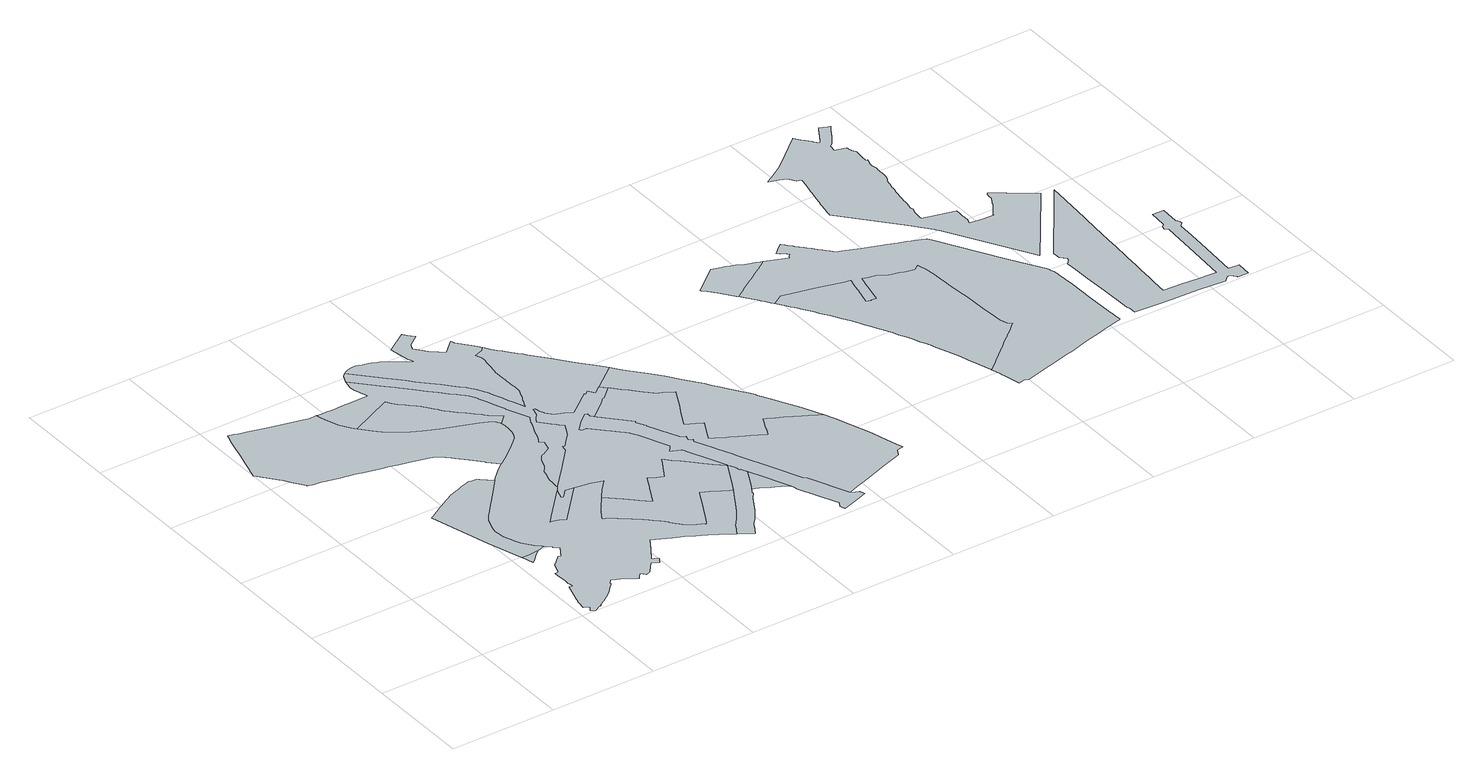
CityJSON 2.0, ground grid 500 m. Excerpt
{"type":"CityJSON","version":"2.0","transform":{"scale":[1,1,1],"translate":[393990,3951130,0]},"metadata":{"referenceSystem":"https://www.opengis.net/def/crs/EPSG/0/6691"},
"CityObjects":{
"object1":{"type":"GenericCityObject","attributes":{"class":"18","urbanPlanType":"21","prefecture":"13","city":"13100"},"geometry":[{"type":"MultiSurface","lod":"0","boundaries":[[[0,1,2,3,4,5,6,7,8,9,10,11,12,13]]]}]},
"object2":{"type":"GenericCityObject","attributes":{"class":"18","urbanPlanType":"21","prefecture":"13","city":"13100"},"geometry":[{"type":"MultiSurface","lod":"0","boundaries":[[[14,15,16,17,18,19,20,21,22,23,24,25,26,27,28,29,30,31,32,33,34,35,36,37,38,39,40,41,42,43,44,45,13,12,11,10,9,8,7,46,47,48,49,50,51,52,53,54,55,56,57,58,59,60,61,62,63,64,65,66,67,68,69,70]]]}]},
"object3":{"type":"GenericCityObject","attributes":{"class":"18","urbanPlanType":"21","prefecture":"13","city":"13100"},"geometry":[{"type":"MultiSurface","lod":"0","boundaries":[[[71,72,73,74,75,76,77,78,79,80,81,82,83,84,85,86,87,88,89,90,91,92,93,94,95,96,97,98,99,100,101,102,103,104,105,106,107,108,109,110,111,112,113,114,115,116,117,118,119,120,121,122,123,124,125,126,127,128,129,130,131,132,133,134,135,136,137,138,139,140,141,142,143,144,145,146,147,148,149,150,151,152,153,154,155,156,157,158,159,160,161,162,163,164,165,166,167,168,169,170,171]]]}]},
"object4":{"type":"GenericCityObject","attributes":{"class":"18","urbanPlanType":"21","prefecture":"13","city":"13100"},"geometry":[{"type":"MultiSurface","lod":"0","boundaries":[[[172,173,174,175,176,177,178,179,180,181,182,183]]]}]},
"object5":{"type":"GenericCityObject","attributes":{"class":"18","urbanPlanType":"21","prefecture":"13","city":"13100"},"geometry":[{"type":"MultiSurface","lod":"0","boundaries":[[[184,185,186,187,188,189,190,191,192,193,194,195,196,197,198,199,200,201,202,203,204,205,206,207,208,209,165,164,163,162,161,160,159,158,157,156,155,154,153,152,151]]]}]},
"object6":{"type":"GenericCityObject","attributes":{"class":"18","urbanPlanType":"21","prefecture":"13","city":"13100"},"geometry":[{"type":"MultiSurface","lod":"0","boundaries":[[[210,211,212,213,214,215,216,217,218,219,220,221,222,223,224,225,226,227,228,229,230,231,232,233,234,235,236,237,238,239,240,241,242,243,244,245,246,247,248,249,250,251,252,253,254,255,256,257,258,259,260,261,262,263,264,265,266,267,268,269,270,271,272,273,274,275,276,277,278,279,280,281,282,283,284,285,286,287,288,289,290,291,292,293,294,295,296,297,298,299,300,301,302,303,304,305,306,307,308,309,310,311,312,313,314,315,316,317,318,319,320,321,322,323,324,325,326,327,328,329,330,331,332,333,334,335,336,337,338,339,340,341,342,343,344,345,346,347,348,349,350,351,352,353,354,355,171,170,169,168,167,166,165,209,208,207,206,205,204,203,202,201,200,199,198,197,196,195,194,193,192,191,190,189,188,187,186,185,184,151,150,149,148,147,146,145,144,143,142,356,357,358,359,360,70,69,68,67,66,65,64,63,62,61,60,59,58,57,56,55,54,53,52,51,50,49,48,361,362,363,364,365,366,367,368,369,370,371,372,373,374,375,376,377,378,379,380,381,382,383,384,385,386,387,388,389,390,391,392,393,394,395,396,397,398,399,400,401,402,403,404,405,406,407,408,409,410,411,412,413,414,415,416,417,418,419,420,421,422,423,424,425,426,427,428,429,430,431,432,433,434,435,436,437,438,439,440,441,442,443,444,445,446,447,448,449,450,451,452,453,454,455,456,457,458,459,460,461,462,463,464,465,466,467,468,469,470,471,472,473,474,475,476,477,478,479,480,481,482,483,484,485,486,487,488,489,490,491,492,493,494,495,496,497,498,499,500,501,502,503,504,505,506,507,508,509,510,511,512,513,514,515,516,517,518,519,520,521,522,523,524,525,526,527,528,529,530,531,532,533,534,535,536,537,538,539,540,541,542,543,544,545,546,547,548,549,550,551,552,553,554,555,556,183,182,181,180,179,178,177,176,175,557]]]}]},
"object7":{"type":"GenericCityObject","attributes":{"class":"18","urbanPlanType":"21","prefecture":"13","city":"13100"},"geometry":[{"type":"MultiSurface","lod":"0","boundaries":[[[558,559,560,561,562,563,564,565,566,567,568,569,570,571,572,573,574,575,576,577,578,579,580,581,582,583,584,538,537,536,535,534,533,532,531,530,529,528,527,526,525,524,523,522,521,520,519,518,517,516,515,514,513,512,511,510,509,508,507,506,505,504,503,502,501,500,499,498,497,496,495,494,493,492,491,490,489,488,487,486,485,484,483,482,481,480,479,478,477,476,475,474,473,472,585,586]]]}]},
"object8":{"type":"GenericCityObject","attributes":{"class":"18","urbanPlanType":"21","prefecture":"13","city":"13100"},"geometry":[{"type":"MultiSurface","lod":"0","boundaries":[[[587,588,589,590,591,592,593,594,595,596,597,598,599,600,601,602,603,604,605,606,607,608,609,610,611,612,613,614,615,616,617,618,619,620,621,622,623,624,625,626,627,628,629,630,631,632,633,634,635,636,637,638,639,640,641,642,643,644,645,646,647,648,649,650,651,652,653,654,655,656,657,658,659,660,661,662,663,664,665,666,667,668,669,670,671,672,673,674,675,676,677,678,679,680,681,682,683,684,685,686,687,688,689,690,691,692,693,694,695,696,697,698,699,700,701,702,703,704,705,706,707,708,709,710,711,712,713,714,715,716,717,718,719,720,721,722,723,724,725,726,727,728,729,730,731,732,733,734,735,736,737,738,739,740,741,742,743,744,745,746,747,748,749,750,751,752,753,754,755,756,757,758,759,760,761,762,763,764,765,766,767,768,769]]]}]},
"object9":{"type":"GenericCityObject","attributes":{"class":"18","urbanPlanType":"21","prefecture":"13","city":"13100"},"geometry":[{"type":"MultiSurface","lod":"0","boundaries":[[[770,771,772,773,774,775,776,777,778,779,780,781,782,783,784,785,786,787,788,789,790,791,792,793,794,795,796,797,798,799,800,801,802,803,804,805,806,807,808,809,810,811,812,813,814,815,816,817,818,819,820,821,822,823,824,825,557,175,174,173,172,183,556,555,554,553,552,551,550,549,548,547,546,545,544,543,542,541,540,539,538,584,583,582,581,580,579,578,577,576,575,574,573,572,571,570,569,568,567,566,565,564,563,562,561,560,559,558,586,826,827,828,829,830,831,832,833,834,835,836,837,838,839,840,841,842,843,844,845,846,847,848,849,850,851,852,853,854,855,856,857,858,859,860,861,862,863,864,865,866,867]]]}]},
"object10":{"type":"GenericCityObject","attributes":{"class":"18","urbanPlanType":"21","prefecture":"13","city":"13100"},"geometry":[{"type":"MultiSurface","lod":"0","boundaries":[[[753,752,751,750,749,748,747,746,745,744,743,742,741,740,739,738,737,736,735,734,733,732,731,730,729,728,727,726,725,724,723,722,721,720,719,718,717,716,715,714,713,712,711,710,709,708,707,706,705,704,703,702,701,700,699,698,697,696,695,694,693,692,691,690,689,688,687,686,685,684,683,682,681,680,679,678,677,676,675,674,673,672,671,670,669,668,667,666,665,664,663,662,661,660,659,658,657,656,655,654,653,652,651,650,649,648,647,646,645,644,643,642,641,640,639,638,637,636,635,634,633,632,631,630,629,628,627,626,625,624,623,622,621,620,619,618,617,616,615,614,613,612,868,869,870,341,340,339,338,337,336,335,334,333,332,331,330,329,328,327,326,325,324,323,322,321,320,319,318,317,316,315,314,313,312,311,310,309,308,307,306,305,304,303,302,301,300,299,298,297,296,295,294,293,292,291,290,289,288,287,286,285,284,283,282,281,280,279,278,277,276,275,274,273,272,271,270,269,268,267,266,265,264,263,262,261,260,259,258,257,256,255,254,253,252,251,250,249,248,247,246,245,244,243,242,241,240,239,238,237,236,235,234,233,232,231,230,229,228,227,226,225,224,223,222,221,220,219,218,217,216,215,214,213,212,211,210,557,825,824,823,822,821,820,819,818,817,816,815,814,813,812,811,810,809,808,807,806,805,804,803,802,801,800,799,798,797,796,795,794,793,792,791,790,789,788,787,786,785,784,783,782,781,780,779,778,777,776,775,774,773,772,771,770,867,871,872,873,874,875,876,877,878,879,880,881,882,883,884,754]]]}]},
"object11":{"type":"GenericCityObject","attributes":{"class":"18","urbanPlanType":"21","prefecture":"13","city":"13100"},"geometry":[{"type":"MultiSurface","lod":"0","boundaries":[[[885,886,887,888,889,586,585,472,471,470,469,468,467,466,465,464,890,891,892,893,894,895,896,897,898,899,900,901,902,903,904,905,906]]]}]},
"object12":{"type":"GenericCityObject","attributes":{"class":"18","urbanPlanType":"21","prefecture":"13","city":"13100"},"geometry":[{"type":"MultiSurface","lod":"0","boundaries":[[[907,908,906,905,904,903,909,910,911,912,913,914]]]}]},
"object13":{"type":"GenericCityObject","attributes":{"class":"18","urbanPlanType":"21","prefecture":"13","city":"13100"},"geometry":[{"type":"MultiSurface","lod":"0","boundaries":[[[859,858,857,856,855,854,853,852,851,850,849,848,847,846,845,844,843,842,841,840,839,838,837,836,835,834,833,832,831,830,829,828,827,826,586,889,888,887,886,885,906,908,907,914,915,916,917,918,919,920,921,922,923,924,925,926,927,928,929,930,931,932,933,934,935,936,937,938,939,940,941,942,943,944,945,946,947,948,949,950,951,952,953,954,955,956,957,958,959,960,961,962,963,964,965,966,967,860]]]}]},
"object14":{"type":"GenericCityObject","attributes":{"class":"18","urbanPlanType":"21","prefecture":"13","city":"13100"},"geometry":[{"type":"MultiSurface","lod":"0","boundaries":[[[968,969,970,971,972,973,974,975,976,977,978,979,980,981,982,983,984,985,986,987,988,989,990,991,992,993,994,995,996,997,998,999,1000,1001,1002,1003,1004,1005,1006,1007,1008,1009,1010,1011,1012,1013,1014,1015,1016,866,865,864,863,862,861,860,967,966,965,964,963,962,961,960,959,958,957,956,955,954,953,952,951,950,949,948,947,946,945,944,943,942,941,940,939,938,937,936,935,934,933,932,931,930,929,928,927,1017,1018,1019,1020,1021,1022,1023,1024,1025,1026,1027,1028,1029,1030,1031,1032]]]}]},
"object15":{"type":"GenericCityObject","attributes":{"class":"18","urbanPlanType":"21","prefecture":"13","city":"13100"},"geometry":[{"type":"MultiSurface","lod":"0","boundaries":[[[1033,1034,1035,1036,1037,1038,1039,1040,1041,1042,1043,1044,1045,1046,1047,1048,1049,1050,1051,871,867,866,1016,1015,1014,1013,1012,1011,1010,1009,1008,1007,1006,1005,1004,1003,1002,1001,1000,999,998,997,996,995,994,993,992,991,990,989,988,987,986,985,984,983,982,981,980,979,978,977,976,975,974,973,972,971,970,969,968,1032]]]}]},
"object16":{"type":"GenericCityObject","attributes":{"class":"18","urbanPlanType":"21","prefecture":"13","city":"13100"},"geometry":[{"type":"MultiSurface","lod":"0","boundaries":[[[1052,1053,1054,1055,1056,1057,1058,1059,1060,1061,1062,1063,1064,1065,1066,1067,1068,1069,1070,1071,1072,1073,1074,1075,1076,1077,1078,1079,1080,1081,1082,1083,1084,1085,1086,1087,1088,1089,1090,1091,1092,1093,1094,1095,1096,1097,1098,1099]]]}]},
"object17":{"type":"GenericCityObject","attributes":{"class":"18","urbanPlanType":"21","prefecture":"13","city":"13100"},"geometry":[{"type":"MultiSurface","lod":"0","boundaries":[[[1100,1101,1102,1103,1104,1105,1106,1107,1108,1109,1110,1111,1112,1113,1114,1115,1116,1117,1118,1119,1120,1121,1122,1123,1124,1125,1126,1127,1128,1129,1130,1131,1132,1133,1134,1135,1136,1137,1138,1139,1140,1141,1142,1143,1144,1145,1146,1147,1148,1149,1150,1151,1152,1153,1154,1155,1156,1157,1158,1159,1160,1161,1162,1163,1164,1165,1166,1167,1168,1169,1170,1171,1172,1173,1174,1175,1176,1177,1178,1179,1180,1181,1182,1183,1184,1185,1186,1187,1188,1189,1190,1191,1192,1193,1194,1195,1196,1197,1198,1199,1200,1201,1202,1203,1204,1205,1206,1207,1208,1209,1210,1211,1212,1213,1214,1215,1216,1217,1218,1219,1220,1221,1222,1223,1224,1225,1226,1227,1228,1229,1230,1231,1232,1233,1234,1235,1236,1237,1238,1239,1240,1241,1242,1243,1244,1245]]]}]},
"object18":{"type":"GenericCityObject","attributes":{"class":"18","urbanPlanType":"21","prefecture":"13","city":"13100"},"geometry":[{"type":"MultiSurface","lod":"0","boundaries":[[[1246,1247,1248,1249,1250,1251,1252,1253,1254,1255,1256,1257,1258,1259,1260,1261,1262,1263,1264,1265,1266,1267,1268,1269,1270,1271,1272,1273,1274,1275,1276,1277,1278,1279,1280,1281,1282,1283,1284,1285,1286,1287,1288,1289,1290,1291,1292,1293,1294,1295,1296,1297,1298,1299,1300,1301,1302,1303,1304,1305,1306,1307,1308,1309,1310,1311,1312,1313,1314,1315,1316,1317,1318,1319,1320,1321,1322,1323,1324,1325,1326,1327,1328,1329,1330,1331,1332,1333,1334,1335,1336,1337,1338,1339,1340,1341,1098,1097,1096,1095,1094,1093,1092,1091,1090,1089,1088,1087,1086,1085,1084,1083,1082,1081,1080,1079,1078,1077,1076,1075,1074,1073,1342,1343,1344,1345,1346,1347,1348,1349,1206,1205,1204,1203,1202,1201,1200,1199,1198,1197,1196,1195,1194,1193,1192,1191,1190,1189,1188,1187,1186,1185,1184,1183,1182,1181,1180,1179,1178,1177,1176,1175,1174,1173,1172,1171,1170,1169,1168,1167,1166,1165,1164,1163,1162,1161,1160,1159,1158,1157,1156,1155,1154,1153,1152,1151,1150,1149,1148,1147,1146,1145,1144,1143,1142,1141,1140,1139,1138,1137,1136,1135,1134,1133,1132,1131,1130,1129,1128,1127,1126,1125,1124,1123,1122,1121,1120,1119,1118,1117,1116,1115,1114,1113,1112,1111,1110,1109,1108,1107,1106,1105,1104,1103,1102,1101,1100,1245,1350,1351,1352,1353,1354,1355,1356,1357,1358]]]}]},
"object19":{"type":"GenericCityObject","attributes":{"class":"18","urbanPlanType":"21","prefecture":"13","city":"13100"},"geometry":[{"type":"MultiSurface","lod":"0","boundaries":[[[1359,1360,1361,1362,1363,1364,1365,1366,1367,1368,1369,1370,1371,1372,1373,1374,1375,1376,1377,1378,1379,1380,1381,1382,1383,1384,1385,1386,1387,1388,1389,1390,1391,1392,1393,1394,1395,1396,1397,1398,1399,1400,1401,1402,1403,1404,1405,1406,1407,1408,1409,1410,1411,1412,1413,1414,1415,1416,1417,1418,1419,1420,1421,1422,1423,1424,1425,1426,1427,1428,1429,1430,1431,1432,1433,1434,1435,1436,1437,1438,1439,1440,1441,1442,1443,1444,1445,1446,1447,1448,1449,1450,1451,1452,1453,1454,1455,1456,1457,1458,1459,1460,1461,1462,1463,1464,1465,1466,1467,1468,1469,1470,1471,1472,1473,1474,1475,1476,1477,1478,1479,1480,1481,1482,1483,1484,1485,1486,1487,1488,1489,1490,1491,1492,1493,1494,1495,1496,1497,1498,1499,1500,1501,1502,1503,1504,1505,1506,1507,1508,1509,1510,1511,1512,1513,1514,1515,1516,1517,1518,1519,1520,1521,1522,1523,1524,1525,1526,1527,1528,1529,1530,1531]]]}]},
"object20":{"type":"GenericCityObject","attributes":{"class":"18","urbanPlanType":"21","prefecture":"13","city":"13100"},"geometry":[{"type":"MultiSurface","lod":"0","boundaries":[[[1532,1533,1534,1535,1536,1537,1538,1539,1540,1541,1542,1543,1544,1545,1546,1547,1548,1549,1550,1551,1552,1553,1554,1555,1556,1557,1558,1559,1560,1561,1562,1563,1564,1565,1566,1567,1568,1569,1570,1571,1572,1573,1574,1575,1576,1577,1578,1579,1580,1581,1582,1583,1584,1585,1586,1587,1588,1589,1590,1591,1592,1593,1594,1595,1596,1597,1598,1599,1600,1601,1602,1603,1604,1605,1606,1607,1608,1609,1610,1611,1612,1613,1614,1615]]]}]}
},
"vertices":[
[566,440,0],[567,441,0],[571,444,0],[575,447,0],[579,451,0],[582,454,0],[603,475,0],[629,500,0],[627,500,0],[606,497,0],[585,496,0],[564,495,0],[558,495,0],[550,495,0],
[741,1070,0],[731,1074,0],[727,1076,0],[721,1077,0],[717,1077,0],[701,1080,0],[696,1080,0],[691,1079,0],[688,1079,0],[682,1077,0],[679,1076,0],[661,1070,0],[647,1065,0],[639,1062,0],[635,1060,0],[618,1054,0],[614,1053,0],[580,1040,0],[569,1035,0],[559,1031,0],[552,1027,0],[540,1020,0],[500,997,0],[491,992,0],[442,963,0],[438,960,0],[436,959,0],[425,952,0],[416,947,0],[482,710,0],[497,662,0],[548,495,0],[646,504,0],[664,510,0],[669,512,0],[664,518,0],[648,533,0],[632,550,0],[618,569,0],[606,589,0],[597,608,0],[588,630,0],[580,652,0],[574,675,0],[571,697,0],[571,719,0],[576,744,0],[582,766,0],[590,788,0],[597,802,0],[613,826,0],[636,852,0],[666,888,0],[690,916,0],[728,959,0],[757,993,0],[787,1026,0],
[470,1838,0],[436,1838,0],[417,1841,0],[349,1857,0],[264,1878,0],[169,1903,0],[151,1908,0],[133,1912,0],[114,1917,0],[86,1924,0],[82,1913,0],[70,1872,0],[58,1827,0],[46,1784,0],[38,1755,0],[26,1712,0],[17,1678,0],[11,1657,0],[5,1634,0],[2,1623,0],[2,1622,0],[4,1619,0],[19,1600,0],[69,1537,0],[81,1523,0],[100,1495,0],[138,1437,0],[139,1436,0],[139,1435,0],[151,1433,0],[152,1432,0],[155,1432,0],[159,1431,0],[162,1430,0],[164,1430,0],[168,1429,0],[189,1425,0],[205,1422,0],[217,1419,0],[244,1414,0],[245,1413,0],[274,1407,0],[276,1407,0],[293,1403,0],[306,1401,0],[308,1400,0],[318,1398,0],[341,1394,0],[363,1388,0],[375,1386,0],[377,1385,0],[380,1385,0],[385,1384,0],[385,1383,0],[455,1367,0],[495,1358,0],[532,1349,0],[568,1341,0],[607,1332,0],[665,1316,0],[673,1314,0],[679,1312,0],[690,1307,0],[723,1283,0],[739,1265,0],[750,1253,0],[789,1210,0],[834,1161,0],[836,1158,0],[843,1150,0],[852,1140,0],[879,1111,0],[923,1144,0],[972,1184,0],[1010,1217,0],[1033,1237,0],[1046,1263,0],[1051,1283,0],[1055,1311,0],[1055,1336,0],[1052,1357,0],[1052,1363,0],[1049,1366,0],[1040,1379,0],[1015,1395,0],[983,1410,0],[929,1432,0],[825,1468,0],[759,1496,0],[714,1518,0],[658,1555,0],[617,1588,0],[590,1616,0],[580,1626,0],[549,1664,0],[532,1684,0],[500,1733,0],[482,1786,0],[479,1793,0],[472,1821,0],[470,1837,0],
[978,800,0],[944,762,0],[935,771,0],[950,817,0],[820,673,0],[804,656,0],[795,647,0],[811,644,0],[843,632,0],[861,622,0],[876,639,0],[1018,796,0],
[1092,1397,0],[1073,1409,0],[1058,1422,0],[1053,1426,0],[1031,1450,0],[1025,1456,0],[1014,1466,0],[1003,1478,0],[991,1490,0],[978,1503,0],[975,1506,0],[966,1515,0],[952,1526,0],[930,1550,0],[915,1566,0],[907,1577,0],[899,1590,0],[889,1605,0],[870,1630,0],[856,1648,0],[842,1663,0],[821,1684,0],[810,1694,0],[787,1717,0],[770,1736,0],[756,1759,0],
[964,834,0],[966,840,0],[967,853,0],[970,883,0],[971,898,0],[974,912,0],[982,937,0],[988,963,0],[990,967,0],[993,972,0],[997,975,0],[1000,977,0],[1013,998,0],[1019,1013,0],[1022,1022,0],[1026,1032,0],[1033,1046,0],[1037,1054,0],[1042,1061,0],[1048,1067,0],[1055,1071,0],[1064,1074,0],[1077,1080,0],[1087,1086,0],[1095,1091,0],[1103,1096,0],[1115,1142,0],[1093,1154,0],[1105,1171,0],[1117,1194,0],[1118,1194,0],[1122,1212,0],[1130,1233,0],[1140,1256,0],[1145,1267,0],[1151,1282,0],[1156,1295,0],[1158,1301,0],[1162,1309,0],[1166,1317,0],[1169,1321,0],[1172,1325,0],[1172,1326,0],[1171,1327,0],[1171,1328,0],[1171,1329,0],[1170,1329,0],[1170,1330,0],[1170,1331,0],[1130,1431,0],[1127,1439,0],[1119,1459,0],[1109,1485,0],[1093,1526,0],[1081,1560,0],[1080,1561,0],[1080,1562,0],[1079,1563,0],[1079,1564,0],[1079,1565,0],[1078,1565,0],[1078,1566,0],[1078,1567,0],[1077,1568,0],[1077,1569,0],[1076,1570,0],[1076,1571,0],[1075,1572,0],[1075,1573,0],[1075,1574,0],[1074,1574,0],[1074,1575,0],[1074,1576,0],[1073,1577,0],[1073,1578,0],[1072,1579,0],[1072,1580,0],[1071,1580,0],[1071,1581,0],[1071,1582,0],[1070,1582,0],[1070,1583,0],[1069,1584,0],[1069,1585,0],[1068,1586,0],[1068,1587,0],[1067,1587,0],[1067,1588,0],[1066,1589,0],[1066,1590,0],[1065,1591,0],[1065,1592,0],[1064,1592,0],[1064,1593,0],[1063,1594,0],[1062,1595,0],[1062,1596,0],[1061,1597,0],[1061,1598,0],[1060,1598,0],[1060,1599,0],[1059,1600,0],[1058,1601,0],[1058,1602,0],[1057,1602,0],[1057,1603,0],[1056,1604,0],[1055,1605,0],[1055,1606,0],[1054,1606,0],[1054,1607,0],[1053,1608,0],[1052,1609,0],[1051,1610,0],[1051,1611,0],[1050,1611,0],[1049,1612,0],[1049,1613,0],[1048,1613,0],[1048,1614,0],[1047,1614,0],[1047,1615,0],[1027,1636,0],[1004,1660,0],[973,1693,0],[943,1726,0],[900,1771,0],[861,1814,0],[851,1824,0],[821,1857,0],[746,1938,0],[712,1975,0],[710,1969,0],[702,1938,0],[701,1931,0],[701,1921,0],[704,1903,0],[712,1877,0],[722,1848,0],[725,1838,0],[673,1838,0],[643,1837,0],[596,1837,0],[550,1835,0],[519,1836,0],[509,1837,0],[870,1104,0],[866,1101,0],[863,1098,0],[836,1074,0],[798,1038,0],[680,504,0],[681,504,0],[696,486,0],[697,484,0],[710,472,0],[714,469,0],[718,466,0],[686,411,0],[673,417,0],[645,389,0],[640,384,0],[634,380,0],[629,375,0],[626,373,0],[608,324,0],[605,323,0],[591,320,0],[591,299,0],[593,264,0],[593,246,0],[594,231,0],[596,218,0],[597,206,0],[596,202,0],[591,203,0],[585,205,0],[581,206,0],[552,113,0],[550,108,0],[549,102,0],[548,97,0],[546,92,0],[546,86,0],[541,50,0],[565,34,0],[556,24,0],[553,20,0],[552,18,0],[552,16,0],[552,15,0],[552,14,0],[554,12,0],[558,9,0],[562,6,0],[568,1,0],[576,6,0],[594,15,0],[602,20,0],[603,21,0],[605,18,0],[610,21,0],[610,25,0],[636,42,0],[662,60,0],[682,75,0],[699,91,0],[715,109,0],[728,122,0],[733,130,0],[731,133,0],[750,154,0],[770,143,0],[785,136,0],[792,133,0],[803,126,0],[804,125,0],[821,115,0],[828,111,0],[838,104,0],[844,100,0],[845,99,0],[849,97,0],[852,94,0],[857,101,0],[861,107,0],[867,114,0],[873,123,0],[885,111,0],[891,104,0],[893,101,0],[913,109,0],[940,141,0],[959,163,0],[974,153,0],[983,147,0],[988,143,0],[996,157,0],[1002,167,0],[996,171,0],[993,173,0],[992,173,0],[987,177,0],[975,184,0],[1014,245,0],[1049,302,0],[1092,282,0],[1134,262,0],[1179,241,0],[1221,220,0],[1241,210,0],[1265,197,0],[1304,173,0],[1348,148,0],[1367,135,0],[1395,183,0],[1398,189,0],[1409,203,0],[1430,228,0],[1447,251,0],[1463,276,0],[1541,406,0],[1542,408,0],[1530,414,0],[1500,430,0],[1459,452,0],[1419,472,0],[1402,440,0],[1384,405,0],[1361,362,0],[1346,333,0],[1333,308,0],[1322,289,0],[1316,277,0],[1308,263,0],[1303,268,0],[1296,274,0],[1292,276,0],[1274,285,0],[1253,296,0],[1250,298,0],[1237,306,0],[1234,310,0],[1228,315,0],[1224,320,0],[1217,329,0],[1206,343,0],[1191,363,0],[1187,367,0],[1180,375,0],[1178,378,0],[1170,387,0],[1166,391,0],[1158,398,0],[1152,404,0],[1143,413,0],[1139,417,0],[1132,424,0],[1127,429,0],[1119,437,0],[1114,442,0],[1109,446,0],[1104,450,0],[1094,458,0],[1078,471,0],[1066,481,0],[1053,491,0],[1047,496,0],[1033,507,0],[1022,516,0],[1010,525,0],[1008,526,0],[994,536,0],[980,544,0],[984,550,0],[988,557,0],[994,567,0],[999,574,0],[1004,583,0],[1009,589,0],[1013,596,0],[1017,601,0],[1021,608,0],[1025,613,0],[1031,620,0],[1039,632,0],[1053,651,0],[1066,669,0],[1070,675,0],[1074,679,0],[1084,693,0],[1095,706,0],[1101,714,0],[1105,720,0],[1112,727,0],[1117,733,0],[1122,739,0],[1128,746,0],[1133,751,0],[1137,755,0],[1149,767,0],[1101,782,0],[1090,785,0],[1078,788,0],[1060,791,0],[1044,793,0],[1026,795,0],[962,831,0],
[1604,592,0],[1581,614,0],[1569,626,0],[1554,642,0],[1517,680,0],[1488,709,0],[1462,734,0],[1443,754,0],[1435,762,0],[1428,749,0],[1420,736,0],[1419,733,0],[1409,716,0],[1407,712,0],[1370,649,0],[1355,657,0],[1343,663,0],[1307,683,0],[1293,656,0],[1276,623,0],[1270,613,0],[1254,582,0],[1243,562,0],[1225,527,0],[1182,568,0],[1169,581,0],[1137,612,0],[1567,456,0],[1626,570,0],
[1123,2101,0],[1113,2113,0],[1106,2121,0],[1100,2129,0],[999,2061,0],[1016,1965,0],[1020,1955,0],[1024,1939,0],[994,1955,0],[965,1975,0],[929,2001,0],[924,2005,0],[915,2010,0],[911,2013,0],[901,2017,0],[878,2027,0],[865,2032,0],[840,2039,0],[825,2044,0],[811,2047,0],[795,2048,0],[783,2046,0],[771,2042,0],[761,2038,0],[748,2031,0],[744,2028,0],[803,1965,0],[865,1898,0],[893,1868,0],[919,1840,0],[944,1812,0],[987,1767,0],[1017,1734,0],[1048,1701,0],[1070,1677,0],[1091,1656,0],[1091,1655,0],[1092,1654,0],[1093,1653,0],[1094,1652,0],[1095,1651,0],[1096,1650,0],[1097,1649,0],[1097,1648,0],[1098,1647,0],[1099,1647,0],[1099,1646,0],[1100,1645,0],[1101,1644,0],[1102,1643,0],[1102,1642,0],[1103,1641,0],[1104,1640,0],[1105,1639,0],[1106,1638,0],[1106,1637,0],[1107,1636,0],[1108,1635,0],[1108,1634,0],[1109,1633,0],[1110,1632,0],[1110,1631,0],[1111,1630,0],[1112,1629,0],[1113,1628,0],[1113,1627,0],[1114,1626,0],[1115,1625,0],[1115,1624,0],[1116,1623,0],[1116,1622,0],[1117,1621,0],[1118,1620,0],[1118,1619,0],[1119,1618,0],[1119,1617,0],[1120,1616,0],[1120,1615,0],[1121,1614,0],[1122,1613,0],[1122,1612,0],[1123,1611,0],[1123,1610,0],[1124,1609,0],[1124,1608,0],[1125,1608,0],[1125,1606,0],[1126,1605,0],[1127,1604,0],[1127,1602,0],[1128,1601,0],[1128,1600,0],[1129,1599,0],[1129,1598,0],[1130,1598,0],[1130,1596,0],[1131,1595,0],[1131,1594,0],[1132,1593,0],[1132,1592,0],[1133,1591,0],[1133,1590,0],[1133,1589,0],[1134,1588,0],[1134,1587,0],[1135,1586,0],[1135,1585,0],[1136,1584,0],[1136,1583,0],[1136,1582,0],[1137,1581,0],[1149,1547,0],[1165,1507,0],[1175,1481,0],[1186,1453,0],[1205,1406,0],[1207,1414,0],[1212,1425,0],[1216,1432,0],[1218,1435,0],[1221,1443,0],[1228,1457,0],[1230,1460,0],[1231,1464,0],[1233,1467,0],[1235,1473,0],[1239,1484,0],[1242,1492,0],[1248,1506,0],[1250,1512,0],[1251,1516,0],[1252,1522,0],[1252,1529,0],[1253,1535,0],[1253,1536,0],[1253,1539,0],[1253,1551,0],[1253,1557,0],[1252,1567,0],[1252,1576,0],[1252,1583,0],[1251,1592,0],[1251,1600,0],[1250,1615,0],[1250,1621,0],[1250,1680,0],[1252,1686,0],[1255,1708,0],[1256,1710,0],[1257,1719,0],[1259,1734,0],[1260,1739,0],[1261,1747,0],[1263,1759,0],[1264,1768,0],[1266,1776,0],[1266,1781,0],[1267,1784,0],[1267,1787,0],[1266,1800,0],[1266,1802,0],[1265,1804,0],[1263,1811,0],[1257,1831,0],[1270,1835,0],[1286,1840,0],[1295,1842,0],[1313,1861,0],[1301,1879,0],[1285,1899,0],[1239,1955,0],[1236,1967,0],[1233,1972,0],[1176,1919,0],[1165,1924,0],[1146,1938,0],[1137,1946,0],[1133,1949,0],[1114,1966,0],[1100,1986,0],[1072,2018,0],[1086,2045,0],[1138,2086,0],
[1498,1321,0],[1486,1337,0],[1480,1344,0],[1476,1349,0],[1458,1335,0],[1454,1340,0],[1436,1326,0],[1417,1311,0],[1397,1295,0],[1383,1284,0],[1363,1268,0],[1343,1252,0],[1326,1261,0],[1308,1270,0],[1265,1289,0],[1262,1292,0],[1258,1297,0],[1254,1301,0],[1251,1305,0],[1248,1310,0],[1244,1315,0],[1241,1320,0],[1238,1325,0],[1236,1330,0],[1233,1334,0],[1227,1366,0],[1220,1368,0],[1218,1359,0],[1213,1344,0],[1211,1336,0],[1209,1331,0],[1207,1325,0],[1192,1309,0],[1190,1305,0],[1186,1300,0],[1183,1294,0],[1182,1291,0],[1181,1290,0],[1180,1286,0],[1178,1283,0],[1207,1249,0],[1218,1237,0],[1233,1220,0],[1240,1212,0],[1256,1194,0],[1250,1181,0],[1245,1170,0],[1232,1144,0],[1224,1131,0],[1197,1102,0],[1169,1070,0],[1159,1072,0],[1155,1052,0],[1154,1045,0],[1153,1042,0],[1069,948,0],[1629,575,0],[1597,646,0],[1588,666,0],[1553,746,0],[1545,765,0],[1541,772,0],[1494,794,0],[1509,810,0],[1518,825,0],[1455,967,0],[1455,968,0],[1453,972,0],[1451,976,0],[1448,980,0],[1446,984,0],[1444,988,0],[1441,992,0],[1438,996,0],[1438,997,0],[1436,1000,0],[1433,1004,0],[1430,1007,0],[1427,1011,0],[1424,1015,0],[1387,1055,0],[1367,1072,0],[1316,1126,0],[1291,1127,0],[1286,1140,0],[1324,1181,0],[1341,1195,0],[1368,1217,0],[1381,1211,0],[1380,1193,0],[1392,1180,0],[1438,1217,0],[1454,1231,0],[1476,1251,0],[1494,1268,0],[1507,1272,0],[1560,1322,0],[1534,1350,0],
[736,2022,0],[728,2014,0],[719,1995,0],[1651,1442,0],[1625,1474,0],[1616,1486,0],[1558,1556,0],[1486,1645,0],[1431,1713,0],[1419,1727,0],[1405,1745,0],[1380,1776,0],[1365,1793,0],[1349,1812,0],[1334,1831,0],[1319,1852,0],[1314,1859,0],
[1655,516,0],[1649,516,0],[1645,535,0],[1644,540,0],[1635,561,0],[1390,122,0],[1411,108,0],[1430,95,0],[1459,143,0],[1461,148,0],[1468,157,0],[1489,182,0],[1509,208,0],[1527,236,0],[1573,314,0],[1593,340,0],[1595,352,0],[1606,370,0],[1608,374,0],[1615,386,0],[1637,428,0],[1668,487,0],
[1732,344,0],[1701,413,0],[1623,366,0],[1638,359,0],[1679,337,0],[1693,329,0],[1717,317,0],[1751,299,0],
[1751,298,0],[1757,286,0],[1760,265,0],[1837,91,0],[1841,83,0],[1829,56,0],[1837,32,0],[1877,46,0],[1929,64,0],[1966,77,0],[1957,101,0],[1924,115,0],[1922,120,0],[1839,307,0],[1827,323,0],[1770,452,0],[1747,504,0],[1738,525,0],[1731,540,0],[1703,605,0],[1693,627,0],[1662,696,0],[1655,714,0],[1618,797,0],[1624,808,0],[1609,816,0],[1605,825,0],[1614,842,0],[1593,853,0],[1585,872,0],[1572,901,0],[1527,1002,0],[1527,1003,0],[1524,1008,0],[1522,1013,0],[1520,1017,0],[1516,1023,0],[1514,1027,0],[1513,1029,0],[1511,1031,0],[1510,1034,0],[1508,1036,0],[1507,1039,0],[1505,1041,0],[1503,1044,0],[1502,1046,0],[1501,1047,0],[1510,1053,0],[1460,1106,0],[1457,1109,0],[1447,1120,0],[1435,1133,0],[1399,1172,0],
[2126,674,0],[2111,682,0],[2099,688,0],[2088,694,0],[2077,700,0],[2058,711,0],[2046,717,0],[2023,730,0],[2006,738,0],[1991,746,0],[1960,762,0],[1946,770,0],[1945,768,0],[1935,747,0],[1923,721,0],[1910,691,0],[1897,663,0],[1861,682,0],[1833,697,0],[1814,707,0],[1789,720,0],[1757,737,0],[1745,744,0],[1703,766,0],[1678,779,0],[1690,802,0],[1711,843,0],[1733,884,0],[1703,899,0],[1657,924,0],[1674,957,0],[1689,984,0],[1703,1011,0],[1716,1036,0],[1724,1051,0],[1748,1098,0],[1770,1139,0],[1741,1154,0],[1724,1164,0],[1710,1171,0],[1700,1174,0],[1690,1184,0],[1661,1216,0],[1638,1240,0],[1619,1260,0],[1607,1272,0],[1596,1284,0],[1567,1315,0],[1563,1319,0],[1954,131,0],[1997,146,0],[2007,150,0],[2050,165,0],[2138,197,0],[2242,233,0],[2261,265,0],[2290,270,0],[2289,275,0],[2281,306,0],[2259,386,0],[2247,427,0],[2229,483,0],[2214,527,0],[2185,603,0],[2164,654,0],
[2155,675,0],[2121,749,0],[2086,814,0],[2057,872,0],[2027,925,0],[2022,935,0],[2007,960,0],[1982,999,0],[1938,1065,0],[1918,1094,0],[1899,1122,0],[1885,1142,0],[1842,1201,0],[1797,1261,0],[1754,1315,0],[1724,1352,0],[1685,1398,0],[1678,1407,0],[1664,1425,0],
[2597,1730,0],[2596,1730,0],[2590,1732,0],[2577,1737,0],[2570,1740,0],[2546,1749,0],[2525,1757,0],[2512,1764,0],[2491,1772,0],[2479,1777,0],[2474,1779,0],[2462,1783,0],[2456,1785,0],[2410,1799,0],[2284,1695,0],[2287,1691,0],[2295,1682,0],[2313,1660,0],[2339,1628,0],[2366,1593,0],[2381,1575,0],[2386,1569,0],[2416,1589,0],[2424,1594,0],[2431,1599,0],[2436,1603,0],[2438,1604,0],[2468,1624,0],[2478,1630,0],[2492,1639,0],[2500,1645,0],[2509,1650,0],[2520,1658,0],[2529,1664,0],[2531,1665,0],[2539,1670,0],[2548,1676,0],[2549,1677,0],[2553,1679,0],[2563,1686,0],[2574,1693,0],[2577,1695,0],[2588,1702,0],[2591,1704,0],[2594,1707,0],[2605,1714,0],[2617,1722,0],[2608,1726,0],
[2932,542,0],[2955,562,0],[2972,577,0],[3002,603,0],[3003,603,0],[3004,605,0],[3026,624,0],[3030,627,0],[3031,628,0],[3044,639,0],[3053,646,0],[3057,650,0],[3068,660,0],[3070,662,0],[3081,671,0],[3094,682,0],[3099,686,0],[3105,691,0],[3108,694,0],[3120,705,0],[3124,707,0],[3140,721,0],[3153,732,0],[3162,740,0],[3167,745,0],[3178,755,0],[3187,762,0],[3185,763,0],[3169,779,0],[3158,813,0],[3156,845,0],[3154,878,0],[3153,893,0],[3151,928,0],[3151,940,0],[3149,976,0],[3148,991,0],[3145,1037,0],[3144,1051,0],[3140,1111,0],[3140,1117,0],[3139,1126,0],[3135,1185,0],[3134,1205,0],[3132,1242,0],[3129,1283,0],[3128,1291,0],[3116,1334,0],[3091,1318,0],[3072,1320,0],[3057,1324,0],[3033,1332,0],[3027,1334,0],[3017,1337,0],[3001,1340,0],[2992,1342,0],[2985,1344,0],[2979,1346,0],[2972,1349,0],[2964,1353,0],[2959,1357,0],[2953,1361,0],[2948,1365,0],[2944,1367,0],[2939,1370,0],[2935,1371,0],[2928,1372,0],[2923,1373,0],[2916,1375,0],[2902,1379,0],[2875,1387,0],[2874,1385,0],[2870,1368,0],[2870,1366,0],[2865,1347,0],[2860,1326,0],[2860,1324,0],[2859,1321,0],[2858,1316,0],[2852,1290,0],[2850,1279,0],[2846,1265,0],[2842,1245,0],[2838,1231,0],[2815,1237,0],[2814,1233,0],[2790,1239,0],[2803,1290,0],[2805,1300,0],[2809,1317,0],[2810,1320,0],[2813,1337,0],[2816,1349,0],[2822,1373,0],[2823,1375,0],[2823,1378,0],[2828,1398,0],[2829,1401,0],[2806,1407,0],[2786,1412,0],[2754,1420,0],[2710,1430,0],[2652,1444,0],[2578,1462,0],[2560,1466,0],[2529,1473,0],[2479,1439,0],[2483,1432,0],[2494,1416,0],[2501,1406,0],[2517,1383,0],[2526,1370,0],[2532,1361,0],[2541,1347,0],[2565,1310,0],[2575,1295,0],[2586,1276,0],[2598,1257,0],[2610,1238,0],[2619,1223,0],[2636,1194,0],[2660,1152,0],[2679,1117,0],[2688,1100,0],[2702,1075,0],[2715,1049,0],[2728,1024,0],[2738,1003,0],[2746,987,0],[2758,960,0],[2773,927,0],[2782,908,0],[2793,884,0],[2800,867,0],[2811,842,0],[2816,830,0],[2819,822,0],[2825,808,0],[2839,770,0],[2857,720,0],[2870,682,0],[2882,645,0],[2899,592,0],[2913,545,0],[2917,532,0],[2918,530,0],
[2983,392,0],[3000,383,0],[3242,447,0],[3257,451,0],[3260,452,0],[3362,481,0],[3435,501,0],[3468,510,0],[3552,532,0],[3553,533,0],[3554,533,0],[3555,533,0],[3556,533,0],[3557,533,0],[3557,534,0],[3558,534,0],[3559,534,0],[3560,534,0],[3561,534,0],[3561,535,0],[3560,570,0],[3560,587,0],[3560,588,0],[3560,589,0],[3555,738,0],[3551,855,0],[3548,951,0],[3548,959,0],[3547,966,0],[3546,973,0],[3544,980,0],[3542,987,0],[3540,994,0],[3538,1001,0],[3535,1008,0],[3532,1015,0],[3530,1018,0],[3528,1022,0],[3517,1041,0],[3441,1168,0],[3272,1456,0],[3269,1461,0],[3266,1466,0],[3262,1470,0],[3259,1475,0],[3242,1481,0],[3201,1497,0],[3182,1505,0],[3150,1517,0],[3105,1534,0],[3080,1544,0],[3016,1567,0],[3004,1571,0],[2940,1596,0],[2926,1601,0],[2900,1611,0],[2884,1630,0],[2883,1630,0],[2879,1635,0],[2872,1643,0],[2864,1653,0],[2861,1655,0],[2856,1661,0],[2850,1669,0],[2842,1678,0],[2835,1686,0],[2826,1696,0],[2813,1711,0],[2811,1714,0],[2798,1728,0],[2798,1729,0],[2796,1730,0],[2786,1742,0],[2782,1747,0],[2775,1755,0],[2760,1773,0],[2759,1774,0],[2758,1776,0],[2748,1786,0],[2748,1787,0],[2747,1786,0],[2729,1770,0],[2720,1763,0],[2719,1762,0],[2707,1751,0],[2701,1746,0],[2697,1742,0],[2703,1736,0],[2708,1730,0],[2711,1732,0],[2729,1712,0],[2738,1703,0],[2728,1695,0],[2724,1690,0],[2723,1683,0],[2720,1681,0],[2399,1550,0],[2405,1542,0],[2419,1522,0],[2435,1501,0],[2443,1489,0],[2454,1475,0],[2468,1454,0],[2477,1443,0],[2918,528,0],[2922,516,0],[2925,504,0],[2930,486,0],[2932,477,0],[2936,459,0],[2946,417,0],[2950,401,0],[2953,385,0],
[3780,1523,0],[3721,1566,0],[3659,1609,0],[3654,1606,0],[3651,1590,0],[3649,1567,0],[3633,1541,0],[3626,1525,0],[3609,1500,0],[3596,1482,0],[3593,1478,0],[3590,1473,0],[3587,1468,0],[3587,1462,0],[3534,1464,0],[3470,1473,0],[3478,1495,0],[3478,1519,0],[3478,1532,0],[3479,1561,0],[3478,1564,0],[3478,1573,0],[3328,1611,0],[3328,1625,0],[3330,1641,0],[3332,1653,0],[3333,1660,0],[3333,1661,0],[3334,1665,0],[3340,1689,0],[3337,1703,0],[3344,1736,0],[3346,1749,0],[3347,1765,0],[3348,1769,0],[3349,1775,0],[3352,1797,0],[3353,1801,0],[3353,1804,0],[3354,1808,0],[3356,1821,0],[3359,1838,0],[3361,1846,0],[3364,1863,0],[3364,1864,0],[3364,1866,0],[3366,1878,0],[3368,1885,0],[3370,1895,0],[3370,1898,0],[3371,1903,0],[3372,1904,0],[3376,1921,0],[3385,1933,0],[3389,1950,0],[3390,1955,0],[3392,1970,0],[3392,1973,0],[3393,1979,0],[3393,1982,0],[3392,1998,0],[3392,2002,0],[3391,2003,0],[3391,2004,0],[3392,2010,0],[3393,2016,0],[3394,2023,0],[3394,2025,0],[3393,2036,0],[3390,2052,0],[3390,2054,0],[3390,2060,0],[3390,2065,0],[3391,2066,0],[3397,2082,0],[3398,2084,0],[3398,2086,0],[3401,2092,0],[3391,2094,0],[3393,2128,0],[3393,2133,0],[3394,2142,0],[3395,2149,0],[3395,2153,0],[3396,2157,0],[3397,2167,0],[3397,2169,0],[3396,2172,0],[3395,2174,0],[3391,2183,0],[3387,2190,0],[3386,2193,0],[3383,2200,0],[3380,2214,0],[3329,2229,0],[3335,2263,0],[3335,2265,0],[3339,2268,0],[3349,2274,0],[3356,2284,0],[3368,2303,0],[3372,2309,0],[3398,2349,0],[3398,2350,0],[3408,2364,0],[3419,2382,0],[3418,2383,0],[3401,2389,0],[3390,2394,0],[3377,2400,0],[3374,2401,0],[3349,2362,0],[3344,2354,0],[3316,2311,0],[3314,2309,0],[3296,2331,0],[3292,2335,0],[3273,2358,0],[3267,2365,0],[3241,2398,0],[3241,2397,0],[3096,2275,0],[3068,2253,0],[3020,2221,0],[2977,2196,0],[2975,2194,0],[3008,2182,0],[3019,2178,0],[3053,2165,0],[3058,2158,0],[3074,2131,0],[3096,2127,0],[3094,2117,0],[3089,2095,0],[3086,2079,0],[3081,2058,0],[3080,2051,0],[3079,2046,0],[3076,2035,0],[3075,2028,0],[3075,2027,0],[3074,2023,0],[3065,1981,0],[3063,1975,0],[3059,1955,0],[3057,1943,0],[3055,1938,0],[3053,1926,0],[3053,1924,0],[3052,1921,0],[3051,1916,0],[3048,1904,0],[3047,1897,0],[3044,1878,0],[3042,1866,0],[3041,1863,0],[3039,1850,0],[3256,1600,0],[3301,1548,0],[3305,1543,0],[3310,1537,0],[3311,1535,0],[3314,1532,0],[3319,1526,0],[3323,1520,0],[3327,1514,0],[3331,1508,0],[3335,1502,0],[3339,1496,0],[3567,1109,0],[3677,1263,0],[3832,1480,0],[3835,1484,0],
[4189,548,0],[4191,583,0],[4139,587,0],[4153,799,0],[4156,837,0],[4158,872,0],[4164,958,0],[4179,971,0],[4180,987,0],[4167,1002,0],[4173,1090,0],[4118,1093,0],[4112,1005,0],[4098,993,0],[4096,977,0],[4109,961,0],[4103,876,0],[4101,841,0],[4099,802,0],[4084,590,0],[4035,594,0],[4015,595,0],[3955,599,0],[3918,602,0],[3885,604,0],[3870,605,0],[3829,608,0],[3831,643,0],[3834,682,0],[3837,718,0],[3843,785,0],[3847,833,0],[3848,849,0],[3852,908,0],[3853,924,0],[3856,963,0],[3858,993,0],[3859,1002,0],[3865,1092,0],[3870,1150,0],[3875,1222,0],[3876,1234,0],[3884,1337,0],[3888,1383,0],[3892,1437,0],[3894,1471,0],[3831,1383,0],[3814,1357,0],[3811,1353,0],[3803,1342,0],[3783,1314,0],[3769,1294,0],[3765,1288,0],[3753,1272,0],[3750,1267,0],[3737,1249,0],[3724,1233,0],[3621,1089,0],[3623,1052,0],[3647,1026,0],[3643,1011,0],[3625,993,0],[3626,966,0],[3626,959,0],[3626,957,0],[3626,954,0],[3629,857,0],[3633,740,0],[3637,594,0],[3641,575,0],[3642,542,0],[3715,539,0],[3742,538,0],[3819,534,0],[3946,528,0],[4078,519,0],[4079,520,0],[4080,520,0],[4101,540,0],[4116,540,0],[4134,517,0],[4135,517,0],[4136,515,0],[4186,512,0]
]}
